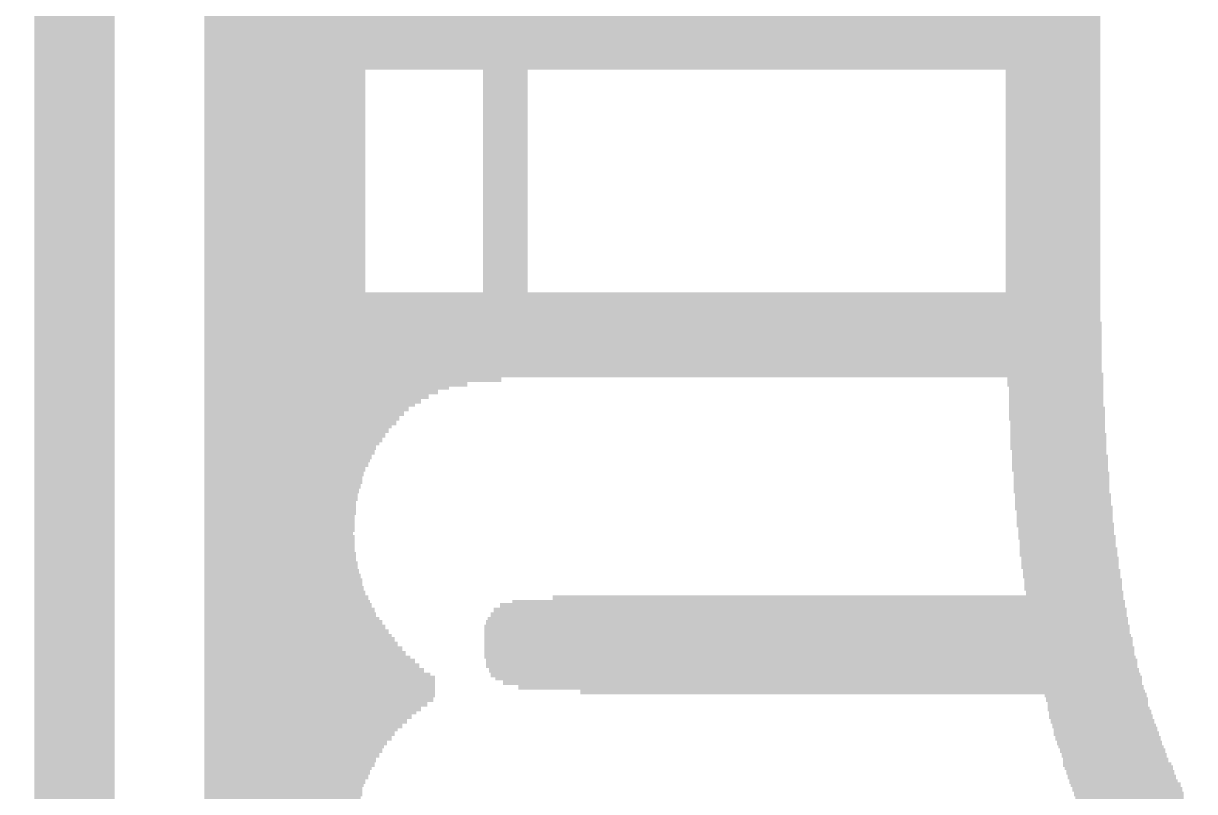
# Model space of a CAD drawing. Extents: x -0.06 to 0.95, y -0.15 to 2.11.
# Drawn here: x 0.3464 to 0.4221, y 1.8895 to 1.9392 of the extents above; entities that cross this region are included whole.
import ezdxf

# ---------------------------------------------------------------- set-up
doc = ezdxf.new("R2010")
doc.units = 0
doc.layers.add('LORA_CLICK_V104_GTO', color=6, linetype='CONTINUOUS')

msp = doc.modelspace()

# ---------------------------------------------------------------- linework, layer by layer
at = {"layer": 'LORA_CLICK_V104_GTO', "const_width": 0.0014}
for points in [[(0.3471, 1.9397), (0.3523, 1.9397)], [(0.3471, 1.9397), (0.3523, 1.9397)], [(0.3471, 1.9395), (0.3523, 1.9395)], [(0.3471, 1.9395), (0.3523, 1.9395)], [(0.3581, 1.9399), (0.416, 1.9399)], [(0.3581, 1.9399), (0.416, 1.9399)], [(0.3581, 1.9396), (0.416, 1.9396)], [(0.3581, 1.9396), (0.416, 1.9396)], [(0.3471, 1.9392), (0.3523, 1.9392)], [(0.3471, 1.9392), (0.3523, 1.9392)], [(0.3471, 1.9389), (0.3523, 1.9389)], [(0.3471, 1.9389), (0.3523, 1.9389)], [(0.3581, 1.9394), (0.416, 1.9394)], [(0.3581, 1.9394), (0.416, 1.9394)], [(0.3581, 1.9391), (0.416, 1.9391)], [(0.3581, 1.9391), (0.416, 1.9391)], [(0.3581, 1.9388), (0.416, 1.9388)], [(0.3581, 1.9388), (0.416, 1.9388)], [(0.3471, 1.9386), (0.3523, 1.9386)], [(0.3471, 1.9386), (0.3523, 1.9386)], [(0.3471, 1.9384), (0.3523, 1.9384)], [(0.3471, 1.9384), (0.3523, 1.9384)], [(0.3471, 1.9381), (0.3523, 1.9381)], [(0.3471, 1.9381), (0.3523, 1.9381)], [(0.3581, 1.9385), (0.416, 1.9385)], [(0.3581, 1.9385), (0.416, 1.9385)], [(0.3581, 1.9383), (0.416, 1.9383)], [(0.3581, 1.9383), (0.416, 1.9383)], [(0.3581, 1.938), (0.416, 1.938)], [(0.3581, 1.938), (0.416, 1.938)], [(0.3471, 1.9378), (0.3523, 1.9378)], [(0.3471, 1.9378), (0.3523, 1.9378)], [(0.3471, 1.9375), (0.3523, 1.9375)], [(0.3471, 1.9375), (0.3523, 1.9375)], [(0.3471, 1.9373), (0.3523, 1.9373)], [(0.3471, 1.9373), (0.3523, 1.9373)], [(0.3581, 1.9377), (0.416, 1.9377)], [(0.3581, 1.9377), (0.416, 1.9377)], [(0.3581, 1.9374), (0.416, 1.9374)], [(0.3581, 1.9374), (0.416, 1.9374)], [(0.3471, 1.937), (0.3523, 1.937)], [(0.3471, 1.937), (0.3523, 1.937)], [(0.3471, 1.9367), (0.3523, 1.9367)], [(0.3471, 1.9367), (0.3523, 1.9367)], [(0.3581, 1.9371), (0.416, 1.9371)], [(0.3581, 1.9371), (0.416, 1.9371)], [(0.3581, 1.9369), (0.416, 1.9369)], [(0.3581, 1.9369), (0.416, 1.9369)], [(0.3581, 1.9366), (0.3685, 1.9366)], [(0.3581, 1.9366), (0.3685, 1.9366)], [(0.3761, 1.9366), (0.379, 1.9366)], [(0.3761, 1.9366), (0.379, 1.9366)], [(0.4099, 1.9366), (0.416, 1.9366)], [(0.4099, 1.9366), (0.416, 1.9366)], [(0.3471, 1.9364), (0.3523, 1.9364)], [(0.3471, 1.9364), (0.3523, 1.9364)], [(0.3471, 1.9361), (0.3523, 1.9361)], [(0.3471, 1.9361), (0.3523, 1.9361)], [(0.3471, 1.9359), (0.3523, 1.9359)], [(0.3471, 1.9359), (0.3523, 1.9359)], [(0.3581, 1.9363), (0.3685, 1.9363)], [(0.3581, 1.9363), (0.3685, 1.9363)], [(0.3581, 1.936), (0.3685, 1.936)], [(0.3581, 1.936), (0.3685, 1.936)], [(0.3581, 1.9358), (0.3685, 1.9358)], [(0.3581, 1.9358), (0.3685, 1.9358)], [(0.3761, 1.9363), (0.379, 1.9363)], [(0.3761, 1.9363), (0.379, 1.9363)], [(0.3761, 1.936), (0.379, 1.936)], [(0.3761, 1.936), (0.379, 1.936)], [(0.3761, 1.9358), (0.379, 1.9358)], [(0.3761, 1.9358), (0.379, 1.9358)], [(0.4099, 1.9363), (0.416, 1.9363)], [(0.4099, 1.9363), (0.416, 1.9363)], [(0.4099, 1.936), (0.416, 1.936)], [(0.4099, 1.936), (0.416, 1.936)], [(0.4099, 1.9358), (0.416, 1.9358)], [(0.4099, 1.9358), (0.416, 1.9358)], [(0.3471, 1.9356), (0.3523, 1.9356)], [(0.3471, 1.9356), (0.3523, 1.9356)], [(0.3471, 1.9353), (0.3523, 1.9353)], [(0.3471, 1.9353), (0.3523, 1.9353)], [(0.3471, 1.935), (0.3523, 1.935)], [(0.3471, 1.935), (0.3523, 1.935)], [(0.3581, 1.9355), (0.3685, 1.9355)], [(0.3581, 1.9355), (0.3685, 1.9355)], [(0.3581, 1.9352), (0.3685, 1.9352)], [(0.3581, 1.9352), (0.3685, 1.9352)], [(0.3761, 1.9355), (0.379, 1.9355)], [(0.3761, 1.9355), (0.379, 1.9355)], [(0.3761, 1.9352), (0.379, 1.9352)], [(0.3761, 1.9352), (0.379, 1.9352)], [(0.4099, 1.9355), (0.416, 1.9355)], [(0.4099, 1.9355), (0.416, 1.9355)], [(0.4099, 1.9352), (0.416, 1.9352)], [(0.4099, 1.9352), (0.416, 1.9352)], [(0.3471, 1.9348), (0.3523, 1.9348)], [(0.3471, 1.9348), (0.3523, 1.9348)], [(0.3471, 1.9345), (0.3523, 1.9345)], [(0.3471, 1.9345), (0.3523, 1.9345)], [(0.3471, 1.9342), (0.3523, 1.9342)], [(0.3471, 1.9342), (0.3523, 1.9342)], [(0.3581, 1.9349), (0.3685, 1.9349)], [(0.3581, 1.9349), (0.3685, 1.9349)], [(0.3581, 1.9347), (0.3685, 1.9347)], [(0.3581, 1.9347), (0.3685, 1.9347)], [(0.3581, 1.9344), (0.3685, 1.9344)], [(0.3581, 1.9344), (0.3685, 1.9344)], [(0.3761, 1.9349), (0.379, 1.9349)], [(0.3761, 1.9349), (0.379, 1.9349)], [(0.3761, 1.9347), (0.379, 1.9347)], [(0.3761, 1.9347), (0.379, 1.9347)], [(0.3761, 1.9344), (0.379, 1.9344)], [(0.3761, 1.9344), (0.379, 1.9344)], [(0.4099, 1.9349), (0.416, 1.9349)], [(0.4099, 1.9349), (0.416, 1.9349)], [(0.4099, 1.9347), (0.416, 1.9347)], [(0.4099, 1.9347), (0.416, 1.9347)], [(0.4099, 1.9344), (0.416, 1.9344)], [(0.4099, 1.9344), (0.416, 1.9344)], [(0.3471, 1.9339), (0.3523, 1.9339)], [(0.3471, 1.9339), (0.3523, 1.9339)], [(0.3471, 1.9337), (0.3523, 1.9337)], [(0.3471, 1.9337), (0.3523, 1.9337)], [(0.3581, 1.9341), (0.3685, 1.9341)], [(0.3581, 1.9341), (0.3685, 1.9341)], [(0.3581, 1.9338), (0.3685, 1.9338)], [(0.3581, 1.9338), (0.3685, 1.9338)], [(0.3581, 1.9336), (0.3685, 1.9336)], [(0.3581, 1.9336), (0.3685, 1.9336)], [(0.3761, 1.9341), (0.379, 1.9341)], [(0.3761, 1.9341), (0.379, 1.9341)], [(0.3761, 1.9338), (0.379, 1.9338)], [(0.3761, 1.9338), (0.379, 1.9338)], [(0.3761, 1.9336), (0.379, 1.9336)], [(0.3761, 1.9336), (0.379, 1.9336)], [(0.4099, 1.9341), (0.416, 1.9341)], [(0.4099, 1.9341), (0.416, 1.9341)], [(0.4099, 1.9338), (0.416, 1.9338)], [(0.4099, 1.9338), (0.416, 1.9338)], [(0.4099, 1.9336), (0.416, 1.9336)], [(0.4099, 1.9336), (0.416, 1.9336)], [(0.3471, 1.9334), (0.3523, 1.9334)], [(0.3471, 1.9334), (0.3523, 1.9334)], [(0.3471, 1.9331), (0.3523, 1.9331)], [(0.3471, 1.9331), (0.3523, 1.9331)], [(0.3471, 1.9328), (0.3523, 1.9328)], [(0.3471, 1.9328), (0.3523, 1.9328)], [(0.3581, 1.9333), (0.3685, 1.9333)], [(0.3581, 1.9333), (0.3685, 1.9333)], [(0.3581, 1.933), (0.3685, 1.933)], [(0.3581, 1.933), (0.3685, 1.933)], [(0.3581, 1.9327), (0.3685, 1.9327)], [(0.3581, 1.9327), (0.3685, 1.9327)], [(0.3761, 1.9333), (0.379, 1.9333)], [(0.3761, 1.9333), (0.379, 1.9333)], [(0.3761, 1.933), (0.379, 1.933)], [(0.3761, 1.933), (0.379, 1.933)], [(0.3761, 1.9327), (0.379, 1.9327)], [(0.3761, 1.9327), (0.379, 1.9327)], [(0.4099, 1.9333), (0.416, 1.9333)], [(0.4099, 1.9333), (0.416, 1.9333)], [(0.4099, 1.933), (0.416, 1.933)], [(0.4099, 1.933), (0.416, 1.933)], [(0.4099, 1.9327), (0.416, 1.9327)], [(0.4099, 1.9327), (0.416, 1.9327)], [(0.3471, 1.9326), (0.3523, 1.9326)], [(0.3471, 1.9326), (0.3523, 1.9326)], [(0.3471, 1.9323), (0.3523, 1.9323)], [(0.3471, 1.9323), (0.3523, 1.9323)], [(0.3471, 1.932), (0.3523, 1.932)], [(0.3471, 1.932), (0.3523, 1.932)], [(0.3581, 1.9325), (0.3685, 1.9325)], [(0.3581, 1.9325), (0.3685, 1.9325)], [(0.3581, 1.9322), (0.3685, 1.9322)], [(0.3581, 1.9322), (0.3685, 1.9322)], [(0.3761, 1.9325), (0.379, 1.9325)], [(0.3761, 1.9325), (0.379, 1.9325)], [(0.3761, 1.9322), (0.379, 1.9322)], [(0.3761, 1.9322), (0.379, 1.9322)], [(0.4099, 1.9325), (0.416, 1.9325)], [(0.4099, 1.9325), (0.416, 1.9325)], [(0.4099, 1.9322), (0.416, 1.9322)], [(0.4099, 1.9322), (0.416, 1.9322)], [(0.3471, 1.9317), (0.3523, 1.9317)], [(0.3471, 1.9317), (0.3523, 1.9317)], [(0.3471, 1.9315), (0.3523, 1.9315)], [(0.3471, 1.9315), (0.3523, 1.9315)], [(0.3471, 1.9312), (0.3523, 1.9312)], [(0.3471, 1.9312), (0.3523, 1.9312)], [(0.3581, 1.9319), (0.3685, 1.9319)], [(0.3581, 1.9319), (0.3685, 1.9319)], [(0.3581, 1.9316), (0.3685, 1.9316)], [(0.3581, 1.9316), (0.3685, 1.9316)], [(0.3581, 1.9313), (0.3685, 1.9313)], [(0.3581, 1.9313), (0.3685, 1.9313)], [(0.3761, 1.9319), (0.379, 1.9319)], [(0.3761, 1.9319), (0.379, 1.9319)], [(0.3761, 1.9316), (0.379, 1.9316)], [(0.3761, 1.9316), (0.379, 1.9316)], [(0.3761, 1.9313), (0.379, 1.9313)], [(0.3761, 1.9313), (0.379, 1.9313)], [(0.4099, 1.9319), (0.416, 1.9319)], [(0.4099, 1.9319), (0.416, 1.9319)], [(0.4099, 1.9316), (0.416, 1.9316)], [(0.4099, 1.9316), (0.416, 1.9316)], [(0.4099, 1.9313), (0.416, 1.9313)], [(0.4099, 1.9313), (0.416, 1.9313)], [(0.3471, 1.9309), (0.3523, 1.9309)], [(0.3471, 1.9309), (0.3523, 1.9309)], [(0.3471, 1.9306), (0.3523, 1.9306)], [(0.3471, 1.9306), (0.3523, 1.9306)], [(0.3581, 1.9311), (0.3685, 1.9311)], [(0.3581, 1.9311), (0.3685, 1.9311)], [(0.3581, 1.9308), (0.3685, 1.9308)], [(0.3581, 1.9308), (0.3685, 1.9308)], [(0.3581, 1.9305), (0.3685, 1.9305)], [(0.3581, 1.9305), (0.3685, 1.9305)], [(0.3761, 1.9311), (0.379, 1.9311)], [(0.3761, 1.9311), (0.379, 1.9311)], [(0.3761, 1.9308), (0.379, 1.9308)], [(0.3761, 1.9308), (0.379, 1.9308)], [(0.3761, 1.9305), (0.379, 1.9305)], [(0.3761, 1.9305), (0.379, 1.9305)], [(0.4099, 1.9311), (0.416, 1.9311)], [(0.4099, 1.9311), (0.416, 1.9311)], [(0.4099, 1.9308), (0.416, 1.9308)], [(0.4099, 1.9308), (0.416, 1.9308)], [(0.4099, 1.9305), (0.416, 1.9305)], [(0.4099, 1.9305), (0.416, 1.9305)], [(0.3471, 1.9303), (0.3523, 1.9303)], [(0.3471, 1.9303), (0.3523, 1.9303)], [(0.3471, 1.9301), (0.3523, 1.9301)], [(0.3471, 1.9301), (0.3523, 1.9301)], [(0.3471, 1.9298), (0.3523, 1.9298)], [(0.3471, 1.9298), (0.3523, 1.9298)], [(0.3581, 1.9302), (0.3685, 1.9302)], [(0.3581, 1.9302), (0.3685, 1.9302)], [(0.3581, 1.93), (0.3685, 1.93)], [(0.3581, 1.93), (0.3685, 1.93)], [(0.3581, 1.9297), (0.3685, 1.9297)], [(0.3581, 1.9297), (0.3685, 1.9297)], [(0.3761, 1.9302), (0.379, 1.9302)], [(0.3761, 1.9302), (0.379, 1.9302)], [(0.3761, 1.93), (0.379, 1.93)], [(0.3761, 1.93), (0.379, 1.93)], [(0.3761, 1.9297), (0.379, 1.9297)], [(0.3761, 1.9297), (0.379, 1.9297)], [(0.4099, 1.9302), (0.416, 1.9302)], [(0.4099, 1.9302), (0.416, 1.9302)], [(0.4099, 1.93), (0.416, 1.93)], [(0.4099, 1.93), (0.416, 1.93)], [(0.4099, 1.9297), (0.416, 1.9297)], [(0.4099, 1.9297), (0.416, 1.9297)], [(0.3471, 1.9295), (0.3523, 1.9295)], [(0.3471, 1.9295), (0.3523, 1.9295)], [(0.3471, 1.9292), (0.3523, 1.9292)], [(0.3471, 1.9292), (0.3523, 1.9292)], [(0.3471, 1.929), (0.3523, 1.929)], [(0.3471, 1.929), (0.3523, 1.929)], [(0.3581, 1.9294), (0.3685, 1.9294)], [(0.3581, 1.9294), (0.3685, 1.9294)], [(0.3581, 1.9291), (0.3685, 1.9291)], [(0.3581, 1.9291), (0.3685, 1.9291)], [(0.3581, 1.9289), (0.3685, 1.9289)], [(0.3581, 1.9289), (0.3685, 1.9289)], [(0.3761, 1.9294), (0.379, 1.9294)], [(0.3761, 1.9294), (0.379, 1.9294)], [(0.3761, 1.9291), (0.379, 1.9291)], [(0.3761, 1.9291), (0.379, 1.9291)], [(0.3761, 1.9289), (0.379, 1.9289)], [(0.3761, 1.9289), (0.379, 1.9289)], [(0.4099, 1.9294), (0.416, 1.9294)], [(0.4099, 1.9294), (0.416, 1.9294)], [(0.4099, 1.9291), (0.416, 1.9291)], [(0.4099, 1.9291), (0.416, 1.9291)], [(0.4099, 1.9289), (0.416, 1.9289)], [(0.4099, 1.9289), (0.416, 1.9289)], [(0.3471, 1.9287), (0.3523, 1.9287)], [(0.3471, 1.9287), (0.3523, 1.9287)], [(0.3471, 1.9284), (0.3523, 1.9284)], [(0.3471, 1.9284), (0.3523, 1.9284)], [(0.3581, 1.9286), (0.3685, 1.9286)], [(0.3581, 1.9286), (0.3685, 1.9286)], [(0.3581, 1.9283), (0.3685, 1.9283)], [(0.3581, 1.9283), (0.3685, 1.9283)], [(0.3761, 1.9286), (0.379, 1.9286)], [(0.3761, 1.9286), (0.379, 1.9286)], [(0.3761, 1.9283), (0.379, 1.9283)], [(0.3761, 1.9283), (0.379, 1.9283)], [(0.4099, 1.9286), (0.416, 1.9286)], [(0.4099, 1.9286), (0.416, 1.9286)], [(0.4099, 1.9283), (0.416, 1.9283)], [(0.4099, 1.9283), (0.416, 1.9283)], [(0.3471, 1.9281), (0.3523, 1.9281)], [(0.3471, 1.9281), (0.3523, 1.9281)], [(0.3471, 1.9279), (0.3523, 1.9279)], [(0.3471, 1.9279), (0.3523, 1.9279)], [(0.3471, 1.9276), (0.3523, 1.9276)], [(0.3471, 1.9276), (0.3523, 1.9276)], [(0.3581, 1.928), (0.3685, 1.928)], [(0.3581, 1.928), (0.3685, 1.928)], [(0.3581, 1.9278), (0.3685, 1.9278)], [(0.3581, 1.9278), (0.3685, 1.9278)], [(0.3581, 1.9275), (0.3685, 1.9275)], [(0.3581, 1.9275), (0.3685, 1.9275)], [(0.3761, 1.928), (0.379, 1.928)], [(0.3761, 1.928), (0.379, 1.928)], [(0.3761, 1.9278), (0.379, 1.9278)], [(0.3761, 1.9278), (0.379, 1.9278)], [(0.3761, 1.9275), (0.379, 1.9275)], [(0.3761, 1.9275), (0.379, 1.9275)], [(0.4099, 1.928), (0.416, 1.928)], [(0.4099, 1.928), (0.416, 1.928)], [(0.4099, 1.9278), (0.416, 1.9278)], [(0.4099, 1.9278), (0.416, 1.9278)], [(0.4099, 1.9275), (0.416, 1.9275)], [(0.4099, 1.9275), (0.416, 1.9275)], [(0.3471, 1.9273), (0.3523, 1.9273)], [(0.3471, 1.9273), (0.3523, 1.9273)], [(0.3471, 1.927), (0.3523, 1.927)], [(0.3471, 1.927), (0.3523, 1.927)], [(0.3471, 1.9268), (0.3523, 1.9268)], [(0.3471, 1.9268), (0.3523, 1.9268)], [(0.3581, 1.9272), (0.3685, 1.9272)], [(0.3581, 1.9272), (0.3685, 1.9272)], [(0.3581, 1.9269), (0.3685, 1.9269)], [(0.3581, 1.9269), (0.3685, 1.9269)], [(0.3581, 1.9267), (0.3685, 1.9267)], [(0.3581, 1.9267), (0.3685, 1.9267)], [(0.3761, 1.9272), (0.379, 1.9272)], [(0.3761, 1.9272), (0.379, 1.9272)], [(0.3761, 1.9269), (0.379, 1.9269)], [(0.3761, 1.9269), (0.379, 1.9269)], [(0.3761, 1.9267), (0.379, 1.9267)], [(0.3761, 1.9267), (0.379, 1.9267)], [(0.4099, 1.9272), (0.416, 1.9272)], [(0.4099, 1.9272), (0.416, 1.9272)], [(0.4099, 1.9269), (0.416, 1.9269)], [(0.4099, 1.9269), (0.416, 1.9269)], [(0.4099, 1.9267), (0.416, 1.9267)], [(0.4099, 1.9267), (0.416, 1.9267)], [(0.3471, 1.9265), (0.3523, 1.9265)], [(0.3471, 1.9265), (0.3523, 1.9265)], [(0.3471, 1.9262), (0.3523, 1.9262)], [(0.3471, 1.9262), (0.3523, 1.9262)], [(0.3471, 1.9259), (0.3523, 1.9259)], [(0.3471, 1.9259), (0.3523, 1.9259)], [(0.3581, 1.9264), (0.3685, 1.9264)], [(0.3581, 1.9264), (0.3685, 1.9264)], [(0.3581, 1.9261), (0.3685, 1.9261)], [(0.3581, 1.9261), (0.3685, 1.9261)], [(0.3761, 1.9264), (0.379, 1.9264)], [(0.3761, 1.9264), (0.379, 1.9264)], [(0.3761, 1.9261), (0.379, 1.9261)], [(0.3761, 1.9261), (0.379, 1.9261)], [(0.4099, 1.9264), (0.416, 1.9264)], [(0.4099, 1.9264), (0.416, 1.9264)], [(0.4099, 1.9261), (0.416, 1.9261)], [(0.4099, 1.9261), (0.416, 1.9261)], [(0.3471, 1.9257), (0.3523, 1.9257)], [(0.3471, 1.9257), (0.3523, 1.9257)], [(0.3471, 1.9254), (0.3523, 1.9254)], [(0.3471, 1.9254), (0.3523, 1.9254)], [(0.3581, 1.9258), (0.3685, 1.9258)], [(0.3581, 1.9258), (0.3685, 1.9258)], [(0.3581, 1.9255), (0.3685, 1.9255)], [(0.3581, 1.9255), (0.3685, 1.9255)], [(0.3581, 1.9253), (0.3685, 1.9253)], [(0.3581, 1.9253), (0.3685, 1.9253)], [(0.3761, 1.9258), (0.379, 1.9258)], [(0.3761, 1.9258), (0.379, 1.9258)], [(0.3761, 1.9255), (0.379, 1.9255)], [(0.3761, 1.9255), (0.379, 1.9255)], [(0.3761, 1.9253), (0.379, 1.9253)], [(0.3761, 1.9253), (0.379, 1.9253)], [(0.4099, 1.9258), (0.416, 1.9258)], [(0.4099, 1.9258), (0.416, 1.9258)], [(0.4099, 1.9255), (0.416, 1.9255)], [(0.4099, 1.9255), (0.416, 1.9255)], [(0.4099, 1.9253), (0.416, 1.9253)], [(0.4099, 1.9253), (0.416, 1.9253)], [(0.3471, 1.9251), (0.3523, 1.9251)], [(0.3471, 1.9251), (0.3523, 1.9251)], [(0.3471, 1.9248), (0.3523, 1.9248)], [(0.3471, 1.9248), (0.3523, 1.9248)], [(0.3471, 1.9245), (0.3523, 1.9245)], [(0.3471, 1.9245), (0.3523, 1.9245)], [(0.3581, 1.925), (0.3685, 1.925)], [(0.3581, 1.925), (0.3685, 1.925)], [(0.3581, 1.9247), (0.3685, 1.9247)], [(0.3581, 1.9247), (0.3685, 1.9247)], [(0.3581, 1.9244), (0.3685, 1.9244)], [(0.3581, 1.9244), (0.3685, 1.9244)], [(0.3761, 1.925), (0.379, 1.925)], [(0.3761, 1.925), (0.379, 1.925)], [(0.3761, 1.9247), (0.379, 1.9247)], [(0.3761, 1.9247), (0.379, 1.9247)], [(0.3761, 1.9244), (0.379, 1.9244)], [(0.3761, 1.9244), (0.379, 1.9244)], [(0.4099, 1.925), (0.416, 1.925)], [(0.4099, 1.925), (0.416, 1.925)], [(0.4099, 1.9247), (0.416, 1.9247)], [(0.4099, 1.9247), (0.416, 1.9247)], [(0.4099, 1.9244), (0.416, 1.9244)], [(0.4099, 1.9244), (0.416, 1.9244)], [(0.3471, 1.9243), (0.3523, 1.9243)], [(0.3471, 1.9243), (0.3523, 1.9243)], [(0.3471, 1.924), (0.3523, 1.924)], [(0.3471, 1.924), (0.3523, 1.924)], [(0.3471, 1.9237), (0.3523, 1.9237)], [(0.3471, 1.9237), (0.3523, 1.9237)], [(0.3581, 1.9242), (0.3685, 1.9242)], [(0.3581, 1.9242), (0.3685, 1.9242)], [(0.3581, 1.9239), (0.3685, 1.9239)], [(0.3581, 1.9239), (0.3685, 1.9239)], [(0.3581, 1.9236), (0.3685, 1.9236)], [(0.3581, 1.9236), (0.3685, 1.9236)], [(0.3761, 1.9242), (0.379, 1.9242)], [(0.3761, 1.9242), (0.379, 1.9242)], [(0.3761, 1.9239), (0.379, 1.9239)], [(0.3761, 1.9239), (0.379, 1.9239)], [(0.3761, 1.9236), (0.379, 1.9236)], [(0.3761, 1.9236), (0.379, 1.9236)], [(0.4099, 1.9242), (0.416, 1.9242)], [(0.4099, 1.9242), (0.416, 1.9242)], [(0.4099, 1.9239), (0.416, 1.9239)], [(0.4099, 1.9239), (0.416, 1.9239)], [(0.4099, 1.9236), (0.416, 1.9236)], [(0.4099, 1.9236), (0.416, 1.9236)], [(0.3471, 1.9234), (0.3523, 1.9234)], [(0.3471, 1.9234), (0.3523, 1.9234)], [(0.3471, 1.9232), (0.3523, 1.9232)], [(0.3471, 1.9232), (0.3523, 1.9232)], [(0.3471, 1.9229), (0.3523, 1.9229)], [(0.3471, 1.9229), (0.3523, 1.9229)], [(0.3581, 1.9233), (0.3685, 1.9233)], [(0.3581, 1.9233), (0.3685, 1.9233)], [(0.3581, 1.9231), (0.3685, 1.9231)], [(0.3581, 1.9231), (0.3685, 1.9231)], [(0.3761, 1.9233), (0.379, 1.9233)], [(0.3761, 1.9233), (0.379, 1.9233)], [(0.3761, 1.9231), (0.379, 1.9231)], [(0.3761, 1.9231), (0.379, 1.9231)], [(0.4099, 1.9233), (0.416, 1.9233)], [(0.4099, 1.9233), (0.416, 1.9233)], [(0.4099, 1.9231), (0.416, 1.9231)], [(0.4099, 1.9231), (0.416, 1.9231)], [(0.3471, 1.9226), (0.3523, 1.9226)], [(0.3471, 1.9226), (0.3523, 1.9226)], [(0.3471, 1.9223), (0.3523, 1.9223)], [(0.3471, 1.9223), (0.3523, 1.9223)], [(0.3471, 1.9221), (0.3523, 1.9221)], [(0.3471, 1.9221), (0.3523, 1.9221)], [(0.3581, 1.9228), (0.3685, 1.9228)], [(0.3581, 1.9228), (0.3685, 1.9228)], [(0.3581, 1.9225), (0.3685, 1.9225)], [(0.3581, 1.9225), (0.3685, 1.9225)], [(0.3581, 1.9222), (0.3685, 1.9222)], [(0.3581, 1.9222), (0.3685, 1.9222)], [(0.3761, 1.9228), (0.379, 1.9228)], [(0.3761, 1.9228), (0.379, 1.9228)], [(0.3761, 1.9225), (0.379, 1.9225)], [(0.3761, 1.9225), (0.379, 1.9225)], [(0.3761, 1.9222), (0.379, 1.9222)], [(0.3761, 1.9222), (0.379, 1.9222)], [(0.4099, 1.9228), (0.416, 1.9228)], [(0.4099, 1.9228), (0.416, 1.9228)], [(0.4099, 1.9225), (0.416, 1.9225)], [(0.4099, 1.9225), (0.416, 1.9225)], [(0.4099, 1.9222), (0.416, 1.9222)], [(0.4099, 1.9222), (0.416, 1.9222)], [(0.3471, 1.9218), (0.3523, 1.9218)], [(0.3471, 1.9218), (0.3523, 1.9218)], [(0.3471, 1.9215), (0.3523, 1.9215)], [(0.3471, 1.9215), (0.3523, 1.9215)], [(0.3581, 1.922), (0.3685, 1.922)], [(0.3581, 1.922), (0.3685, 1.922)], [(0.3581, 1.9217), (0.3685, 1.9217)], [(0.3581, 1.9217), (0.3685, 1.9217)], [(0.3581, 1.9214), (0.3685, 1.9214)], [(0.3581, 1.9214), (0.3685, 1.9214)], [(0.3761, 1.922), (0.379, 1.922)], [(0.3761, 1.922), (0.379, 1.922)], [(0.3761, 1.9217), (0.379, 1.9217)], [(0.3761, 1.9217), (0.379, 1.9217)], [(0.3761, 1.9214), (0.379, 1.9214)], [(0.3761, 1.9214), (0.379, 1.9214)], [(0.4099, 1.922), (0.416, 1.922)], [(0.4099, 1.922), (0.416, 1.922)], [(0.4099, 1.9217), (0.416, 1.9217)], [(0.4099, 1.9217), (0.416, 1.9217)], [(0.4099, 1.9214), (0.416, 1.9214)], [(0.4099, 1.9214), (0.416, 1.9214)], [(0.3471, 1.9212), (0.3523, 1.9212)], [(0.3471, 1.9212), (0.3523, 1.9212)], [(0.3471, 1.921), (0.3523, 1.921)], [(0.3471, 1.921), (0.3523, 1.921)], [(0.3471, 1.9207), (0.3523, 1.9207)], [(0.3471, 1.9207), (0.3523, 1.9207)], [(0.3581, 1.9211), (0.416, 1.9211)], [(0.3581, 1.9211), (0.416, 1.9211)], [(0.3581, 1.9209), (0.416, 1.9209)], [(0.3581, 1.9209), (0.416, 1.9209)], [(0.3581, 1.9206), (0.416, 1.9206)], [(0.3581, 1.9206), (0.416, 1.9206)], [(0.3471, 1.9204), (0.3523, 1.9204)], [(0.3471, 1.9204), (0.3523, 1.9204)], [(0.3471, 1.9201), (0.3523, 1.9201)], [(0.3471, 1.9201), (0.3523, 1.9201)], [(0.3471, 1.9199), (0.3523, 1.9199)], [(0.3471, 1.9199), (0.3523, 1.9199)], [(0.3581, 1.9203), (0.416, 1.9203)], [(0.3581, 1.9203), (0.416, 1.9203)], [(0.3581, 1.92), (0.416, 1.92)], [(0.3581, 1.92), (0.416, 1.92)], [(0.3471, 1.9196), (0.3523, 1.9196)], [(0.3471, 1.9196), (0.3523, 1.9196)], [(0.3471, 1.9193), (0.3523, 1.9193)], [(0.3471, 1.9193), (0.3523, 1.9193)], [(0.3581, 1.9197), (0.416, 1.9197)], [(0.3581, 1.9197), (0.416, 1.9197)], [(0.3581, 1.9195), (0.416, 1.9195)], [(0.3581, 1.9195), (0.416, 1.9195)], [(0.3581, 1.9192), (0.4161, 1.9192)], [(0.3581, 1.9192), (0.4161, 1.9192)], [(0.3471, 1.919), (0.3523, 1.919)], [(0.3471, 1.919), (0.3523, 1.919)], [(0.3471, 1.9187), (0.3523, 1.9187)], [(0.3471, 1.9187), (0.3523, 1.9187)], [(0.3471, 1.9185), (0.3523, 1.9185)], [(0.3471, 1.9185), (0.3523, 1.9185)], [(0.3581, 1.9189), (0.4161, 1.9189)], [(0.3581, 1.9189), (0.4161, 1.9189)], [(0.3581, 1.9186), (0.4161, 1.9186)], [(0.3581, 1.9186), (0.4161, 1.9186)], [(0.3581, 1.9184), (0.4161, 1.9184)], [(0.3581, 1.9184), (0.4161, 1.9184)], [(0.3471, 1.9182), (0.3523, 1.9182)], [(0.3471, 1.9182), (0.3523, 1.9182)], [(0.3471, 1.9179), (0.3523, 1.9179)], [(0.3471, 1.9179), (0.3523, 1.9179)], [(0.3471, 1.9176), (0.3523, 1.9176)], [(0.3471, 1.9176), (0.3523, 1.9176)], [(0.3581, 1.9181), (0.4161, 1.9181)], [(0.3581, 1.9181), (0.4161, 1.9181)], [(0.3581, 1.9178), (0.4161, 1.9178)], [(0.3581, 1.9178), (0.4161, 1.9178)], [(0.3471, 1.9174), (0.3523, 1.9174)], [(0.3471, 1.9174), (0.3523, 1.9174)], [(0.3471, 1.9171), (0.3523, 1.9171)], [(0.3471, 1.9171), (0.3523, 1.9171)], [(0.3471, 1.9168), (0.3523, 1.9168)], [(0.3471, 1.9168), (0.3523, 1.9168)], [(0.3581, 1.9175), (0.4161, 1.9175)], [(0.3581, 1.9175), (0.4161, 1.9175)], [(0.3581, 1.9173), (0.4161, 1.9173)], [(0.3581, 1.9173), (0.4161, 1.9173)], [(0.3581, 1.917), (0.4161, 1.917)], [(0.3581, 1.917), (0.4161, 1.917)], [(0.3471, 1.9165), (0.3523, 1.9165)], [(0.3471, 1.9165), (0.3523, 1.9165)], [(0.3471, 1.9163), (0.3523, 1.9163)], [(0.3471, 1.9163), (0.3523, 1.9163)], [(0.3581, 1.9167), (0.3773, 1.9167)], [(0.3581, 1.9167), (0.3773, 1.9167)], [(0.3581, 1.9164), (0.3751, 1.9164)], [(0.3581, 1.9164), (0.3751, 1.9164)], [(0.3581, 1.9162), (0.3739, 1.9162)], [(0.3581, 1.9162), (0.3739, 1.9162)], [(0.41, 1.9167), (0.4161, 1.9167)], [(0.41, 1.9167), (0.4161, 1.9167)], [(0.41, 1.9164), (0.4161, 1.9164)], [(0.41, 1.9164), (0.4161, 1.9164)], [(0.4101, 1.9162), (0.4161, 1.9162)], [(0.4101, 1.9162), (0.4161, 1.9162)], [(0.3471, 1.916), (0.3523, 1.916)], [(0.3471, 1.916), (0.3523, 1.916)], [(0.3471, 1.9157), (0.3523, 1.9157)], [(0.3471, 1.9157), (0.3523, 1.9157)], [(0.3471, 1.9154), (0.3523, 1.9154)], [(0.3471, 1.9154), (0.3523, 1.9154)], [(0.3581, 1.9159), (0.3732, 1.9159)], [(0.3581, 1.9159), (0.3732, 1.9159)], [(0.3581, 1.9156), (0.3726, 1.9156)], [(0.3581, 1.9156), (0.3726, 1.9156)], [(0.3581, 1.9153), (0.3721, 1.9153)], [(0.3581, 1.9153), (0.3721, 1.9153)], [(0.4101, 1.9159), (0.4162, 1.9159)], [(0.4101, 1.9159), (0.4162, 1.9159)], [(0.4101, 1.9156), (0.4162, 1.9156)], [(0.4101, 1.9156), (0.4162, 1.9156)], [(0.4101, 1.9153), (0.4162, 1.9153)], [(0.4101, 1.9153), (0.4162, 1.9153)], [(0.3471, 1.9152), (0.3523, 1.9152)], [(0.3471, 1.9152), (0.3523, 1.9152)], [(0.3471, 1.9149), (0.3523, 1.9149)], [(0.3471, 1.9149), (0.3523, 1.9149)], [(0.3471, 1.9146), (0.3523, 1.9146)], [(0.3471, 1.9146), (0.3523, 1.9146)], [(0.3581, 1.9151), (0.3717, 1.9151)], [(0.3581, 1.9151), (0.3717, 1.9151)], [(0.3581, 1.9148), (0.3713, 1.9148)], [(0.3581, 1.9148), (0.3713, 1.9148)], [(0.4101, 1.9151), (0.4162, 1.9151)], [(0.4101, 1.9151), (0.4162, 1.9151)], [(0.4101, 1.9148), (0.4162, 1.9148)], [(0.4101, 1.9148), (0.4162, 1.9148)], [(0.3471, 1.9143), (0.3523, 1.9143)], [(0.3471, 1.9143), (0.3523, 1.9143)], [(0.3471, 1.9141), (0.3523, 1.9141)], [(0.3471, 1.9141), (0.3523, 1.9141)], [(0.3471, 1.9138), (0.3523, 1.9138)], [(0.3471, 1.9138), (0.3523, 1.9138)], [(0.3581, 1.9145), (0.371, 1.9145)], [(0.3581, 1.9145), (0.371, 1.9145)], [(0.3581, 1.9142), (0.3707, 1.9142)], [(0.3581, 1.9142), (0.3707, 1.9142)], [(0.3581, 1.9139), (0.3705, 1.9139)], [(0.3581, 1.9139), (0.3705, 1.9139)], [(0.4101, 1.9145), (0.4162, 1.9145)], [(0.4101, 1.9145), (0.4162, 1.9145)], [(0.4101, 1.9142), (0.4162, 1.9142)], [(0.4101, 1.9142), (0.4162, 1.9142)], [(0.4102, 1.9139), (0.4162, 1.9139)], [(0.4102, 1.9139), (0.4162, 1.9139)], [(0.3471, 1.9135), (0.3523, 1.9135)], [(0.3471, 1.9135), (0.3523, 1.9135)], [(0.3471, 1.9132), (0.3523, 1.9132)], [(0.3471, 1.9132), (0.3523, 1.9132)], [(0.3581, 1.9137), (0.3702, 1.9137)], [(0.3581, 1.9137), (0.3702, 1.9137)], [(0.3581, 1.9134), (0.37, 1.9134)], [(0.3581, 1.9134), (0.37, 1.9134)], [(0.3581, 1.9131), (0.3698, 1.9131)], [(0.3581, 1.9131), (0.3698, 1.9131)], [(0.4102, 1.9137), (0.4163, 1.9137)], [(0.4102, 1.9137), (0.4163, 1.9137)], [(0.4102, 1.9134), (0.4163, 1.9134)], [(0.4102, 1.9134), (0.4163, 1.9134)], [(0.4102, 1.9131), (0.4163, 1.9131)], [(0.4102, 1.9131), (0.4163, 1.9131)], [(0.3471, 1.9129), (0.3523, 1.9129)], [(0.3471, 1.9129), (0.3523, 1.9129)], [(0.3471, 1.9127), (0.3523, 1.9127)], [(0.3471, 1.9127), (0.3523, 1.9127)], [(0.3471, 1.9124), (0.3523, 1.9124)], [(0.3471, 1.9124), (0.3523, 1.9124)], [(0.3581, 1.9128), (0.3696, 1.9128)], [(0.3581, 1.9128), (0.3696, 1.9128)], [(0.3581, 1.9126), (0.3694, 1.9126)], [(0.3581, 1.9126), (0.3694, 1.9126)], [(0.3581, 1.9123), (0.3692, 1.9123)], [(0.3581, 1.9123), (0.3692, 1.9123)], [(0.4102, 1.9128), (0.4163, 1.9128)], [(0.4102, 1.9128), (0.4163, 1.9128)], [(0.4102, 1.9126), (0.4163, 1.9126)], [(0.4102, 1.9126), (0.4163, 1.9126)], [(0.4102, 1.9123), (0.4163, 1.9123)], [(0.4102, 1.9123), (0.4163, 1.9123)], [(0.3471, 1.9121), (0.3523, 1.9121)], [(0.3471, 1.9121), (0.3523, 1.9121)], [(0.3471, 1.9118), (0.3523, 1.9118)], [(0.3471, 1.9118), (0.3523, 1.9118)], [(0.3471, 1.9116), (0.3523, 1.9116)], [(0.3471, 1.9116), (0.3523, 1.9116)], [(0.3581, 1.912), (0.3691, 1.912)], [(0.3581, 1.912), (0.3691, 1.912)], [(0.3581, 1.9117), (0.3689, 1.9117)], [(0.3581, 1.9117), (0.3689, 1.9117)], [(0.3581, 1.9115), (0.3688, 1.9115)], [(0.3581, 1.9115), (0.3688, 1.9115)], [(0.4103, 1.912), (0.4164, 1.912)], [(0.4103, 1.912), (0.4164, 1.912)], [(0.4103, 1.9117), (0.4164, 1.9117)], [(0.4103, 1.9117), (0.4164, 1.9117)], [(0.4103, 1.9115), (0.4164, 1.9115)], [(0.4103, 1.9115), (0.4164, 1.9115)], [(0.3471, 1.9113), (0.3523, 1.9113)], [(0.3471, 1.9113), (0.3523, 1.9113)], [(0.3471, 1.911), (0.3523, 1.911)], [(0.3471, 1.911), (0.3523, 1.911)], [(0.3581, 1.9112), (0.3687, 1.9112)], [(0.3581, 1.9112), (0.3687, 1.9112)], [(0.3581, 1.9109), (0.3685, 1.9109)], [(0.3581, 1.9109), (0.3685, 1.9109)], [(0.4103, 1.9112), (0.4164, 1.9112)], [(0.4103, 1.9112), (0.4164, 1.9112)], [(0.4103, 1.9109), (0.4164, 1.9109)], [(0.4103, 1.9109), (0.4164, 1.9109)], [(0.3471, 1.9107), (0.3523, 1.9107)], [(0.3471, 1.9107), (0.3523, 1.9107)], [(0.3471, 1.9105), (0.3523, 1.9105)], [(0.3471, 1.9105), (0.3523, 1.9105)], [(0.3471, 1.9102), (0.3523, 1.9102)], [(0.3471, 1.9102), (0.3523, 1.9102)], [(0.3581, 1.9106), (0.3684, 1.9106)], [(0.3581, 1.9106), (0.3684, 1.9106)], [(0.3581, 1.9104), (0.3683, 1.9104)], [(0.3581, 1.9104), (0.3683, 1.9104)], [(0.3581, 1.9101), (0.3683, 1.9101)], [(0.3581, 1.9101), (0.3683, 1.9101)], [(0.4104, 1.9106), (0.4165, 1.9106)], [(0.4104, 1.9106), (0.4165, 1.9106)], [(0.4104, 1.9104), (0.4165, 1.9104)], [(0.4104, 1.9104), (0.4165, 1.9104)], [(0.4104, 1.9101), (0.4165, 1.9101)], [(0.4104, 1.9101), (0.4165, 1.9101)], [(0.3471, 1.9099), (0.3523, 1.9099)], [(0.3471, 1.9099), (0.3523, 1.9099)], [(0.3471, 1.9096), (0.3523, 1.9096)], [(0.3471, 1.9096), (0.3523, 1.9096)], [(0.3471, 1.9094), (0.3523, 1.9094)], [(0.3471, 1.9094), (0.3523, 1.9094)], [(0.3581, 1.9098), (0.3682, 1.9098)], [(0.3581, 1.9098), (0.3682, 1.9098)], [(0.3581, 1.9095), (0.3681, 1.9095)], [(0.3581, 1.9095), (0.3681, 1.9095)], [(0.4104, 1.9098), (0.4165, 1.9098)], [(0.4104, 1.9098), (0.4165, 1.9098)], [(0.4104, 1.9095), (0.4166, 1.9095)], [(0.4104, 1.9095), (0.4166, 1.9095)], [(0.3471, 1.9091), (0.3523, 1.9091)], [(0.3471, 1.9091), (0.3523, 1.9091)], [(0.3471, 1.9088), (0.3523, 1.9088)], [(0.3471, 1.9088), (0.3523, 1.9088)], [(0.3471, 1.9085), (0.3523, 1.9085)], [(0.3471, 1.9085), (0.3523, 1.9085)], [(0.3581, 1.9092), (0.368, 1.9092)], [(0.3581, 1.9092), (0.368, 1.9092)], [(0.3581, 1.909), (0.368, 1.909)], [(0.3581, 1.909), (0.368, 1.909)], [(0.3581, 1.9087), (0.3679, 1.9087)], [(0.3581, 1.9087), (0.3679, 1.9087)], [(0.4105, 1.9092), (0.4166, 1.9092)], [(0.4105, 1.9092), (0.4166, 1.9092)], [(0.4105, 1.909), (0.4166, 1.909)], [(0.4105, 1.909), (0.4166, 1.909)], [(0.4105, 1.9087), (0.4166, 1.9087)], [(0.4105, 1.9087), (0.4166, 1.9087)], [(0.3471, 1.9083), (0.3523, 1.9083)], [(0.3471, 1.9083), (0.3523, 1.9083)], [(0.3471, 1.908), (0.3523, 1.908)], [(0.3471, 1.908), (0.3523, 1.908)], [(0.3471, 1.9077), (0.3523, 1.9077)], [(0.3471, 1.9077), (0.3523, 1.9077)], [(0.3581, 1.9084), (0.3679, 1.9084)], [(0.3581, 1.9084), (0.3679, 1.9084)], [(0.3581, 1.9081), (0.3679, 1.9081)], [(0.3581, 1.9081), (0.3679, 1.9081)], [(0.3581, 1.9079), (0.3678, 1.9079)], [(0.3581, 1.9079), (0.3678, 1.9079)], [(0.4105, 1.9084), (0.4166, 1.9084)], [(0.4105, 1.9084), (0.4166, 1.9084)], [(0.4106, 1.9081), (0.4167, 1.9081)], [(0.4106, 1.9081), (0.4167, 1.9081)], [(0.4106, 1.9079), (0.4167, 1.9079)], [(0.4106, 1.9079), (0.4167, 1.9079)], [(0.3471, 1.9074), (0.3523, 1.9074)], [(0.3471, 1.9074), (0.3523, 1.9074)], [(0.3471, 1.9071), (0.3523, 1.9071)], [(0.3471, 1.9071), (0.3523, 1.9071)], [(0.3581, 1.9076), (0.3678, 1.9076)], [(0.3581, 1.9076), (0.3678, 1.9076)], [(0.3581, 1.9073), (0.3678, 1.9073)], [(0.3581, 1.9073), (0.3678, 1.9073)], [(0.3581, 1.907), (0.3678, 1.907)], [(0.3581, 1.907), (0.3678, 1.907)], [(0.4106, 1.9076), (0.4167, 1.9076)], [(0.4106, 1.9076), (0.4167, 1.9076)], [(0.4106, 1.9073), (0.4168, 1.9073)], [(0.4106, 1.9073), (0.4168, 1.9073)], [(0.4107, 1.907), (0.4168, 1.907)], [(0.4107, 1.907), (0.4168, 1.907)], [(0.3471, 1.9069), (0.3523, 1.9069)], [(0.3471, 1.9069), (0.3523, 1.9069)], [(0.3471, 1.9066), (0.3523, 1.9066)], [(0.3471, 1.9066), (0.3523, 1.9066)], [(0.3471, 1.9063), (0.3523, 1.9063)], [(0.3471, 1.9063), (0.3523, 1.9063)], [(0.3581, 1.9068), (0.3677, 1.9068)], [(0.3581, 1.9068), (0.3677, 1.9068)], [(0.3581, 1.9065), (0.3677, 1.9065)], [(0.3581, 1.9065), (0.3677, 1.9065)], [(0.3581, 1.9062), (0.3677, 1.9062)], [(0.3581, 1.9062), (0.3677, 1.9062)], [(0.4107, 1.9068), (0.4168, 1.9068)], [(0.4107, 1.9068), (0.4168, 1.9068)], [(0.4107, 1.9065), (0.4168, 1.9065)], [(0.4107, 1.9065), (0.4168, 1.9065)], [(0.4108, 1.9062), (0.4169, 1.9062)], [(0.4108, 1.9062), (0.4169, 1.9062)], [(0.3471, 1.906), (0.3523, 1.906)], [(0.3471, 1.906), (0.3523, 1.906)], [(0.3471, 1.9058), (0.3523, 1.9058)], [(0.3471, 1.9058), (0.3523, 1.9058)], [(0.3471, 1.9055), (0.3523, 1.9055)], [(0.3471, 1.9055), (0.3523, 1.9055)], [(0.3581, 1.9059), (0.3677, 1.9059)], [(0.3581, 1.9059), (0.3677, 1.9059)], [(0.3581, 1.9057), (0.3677, 1.9057)], [(0.3581, 1.9057), (0.3677, 1.9057)], [(0.4108, 1.9059), (0.4169, 1.9059)], [(0.4108, 1.9059), (0.4169, 1.9059)], [(0.4108, 1.9057), (0.4169, 1.9057)], [(0.4108, 1.9057), (0.4169, 1.9057)], [(0.3471, 1.9052), (0.3523, 1.9052)], [(0.3471, 1.9052), (0.3523, 1.9052)], [(0.3471, 1.9049), (0.3523, 1.9049)], [(0.3471, 1.9049), (0.3523, 1.9049)], [(0.3471, 1.9047), (0.3523, 1.9047)], [(0.3471, 1.9047), (0.3523, 1.9047)], [(0.3581, 1.9054), (0.3678, 1.9054)], [(0.3581, 1.9054), (0.3678, 1.9054)], [(0.3581, 1.9051), (0.3678, 1.9051)], [(0.3581, 1.9051), (0.3678, 1.9051)], [(0.3581, 1.9048), (0.3678, 1.9048)], [(0.3581, 1.9048), (0.3678, 1.9048)], [(0.4108, 1.9054), (0.417, 1.9054)], [(0.4108, 1.9054), (0.417, 1.9054)], [(0.4109, 1.9051), (0.417, 1.9051)], [(0.4109, 1.9051), (0.417, 1.9051)], [(0.4109, 1.9048), (0.417, 1.9048)], [(0.4109, 1.9048), (0.417, 1.9048)], [(0.3471, 1.9044), (0.3523, 1.9044)], [(0.3471, 1.9044), (0.3523, 1.9044)], [(0.3471, 1.9041), (0.3523, 1.9041)], [(0.3471, 1.9041), (0.3523, 1.9041)], [(0.3581, 1.9046), (0.3678, 1.9046)], [(0.3581, 1.9046), (0.3678, 1.9046)], [(0.3581, 1.9043), (0.3679, 1.9043)], [(0.3581, 1.9043), (0.3679, 1.9043)], [(0.3581, 1.904), (0.3679, 1.904)], [(0.3581, 1.904), (0.3679, 1.904)], [(0.4109, 1.9046), (0.4171, 1.9046)], [(0.4109, 1.9046), (0.4171, 1.9046)], [(0.411, 1.9043), (0.4171, 1.9043)], [(0.411, 1.9043), (0.4171, 1.9043)], [(0.411, 1.904), (0.4172, 1.904)], [(0.411, 1.904), (0.4172, 1.904)], [(0.3471, 1.9038), (0.3523, 1.9038)], [(0.3471, 1.9038), (0.3523, 1.9038)], [(0.3471, 1.9036), (0.3523, 1.9036)], [(0.3471, 1.9036), (0.3523, 1.9036)], [(0.3471, 1.9033), (0.3523, 1.9033)], [(0.3471, 1.9033), (0.3523, 1.9033)], [(0.3581, 1.9037), (0.368, 1.9037)], [(0.3581, 1.9037), (0.368, 1.9037)], [(0.3581, 1.9034), (0.368, 1.9034)], [(0.3581, 1.9034), (0.368, 1.9034)], [(0.3581, 1.9032), (0.3681, 1.9032)], [(0.3581, 1.9032), (0.3681, 1.9032)], [(0.4111, 1.9037), (0.4172, 1.9037)], [(0.4111, 1.9037), (0.4172, 1.9037)], [(0.4111, 1.9034), (0.4172, 1.9034)], [(0.4111, 1.9034), (0.4172, 1.9034)], [(0.4111, 1.9032), (0.4173, 1.9032)], [(0.4111, 1.9032), (0.4173, 1.9032)], [(0.3471, 1.903), (0.3523, 1.903)], [(0.3471, 1.903), (0.3523, 1.903)], [(0.3471, 1.9027), (0.3523, 1.9027)], [(0.3471, 1.9027), (0.3523, 1.9027)], [(0.3471, 1.9024), (0.3523, 1.9024)], [(0.3471, 1.9024), (0.3523, 1.9024)], [(0.3581, 1.9029), (0.3682, 1.9029)], [(0.3581, 1.9029), (0.3682, 1.9029)], [(0.3581, 1.9026), (0.3683, 1.9026)], [(0.3581, 1.9026), (0.3683, 1.9026)], [(0.4112, 1.9029), (0.4173, 1.9029)], [(0.4112, 1.9029), (0.4173, 1.9029)], [(0.4112, 1.9026), (0.4174, 1.9026)], [(0.4112, 1.9026), (0.4174, 1.9026)], [(0.3471, 1.9022), (0.3523, 1.9022)], [(0.3471, 1.9022), (0.3523, 1.9022)], [(0.3471, 1.9019), (0.3523, 1.9019)], [(0.3471, 1.9019), (0.3523, 1.9019)], [(0.3581, 1.9023), (0.3683, 1.9023)], [(0.3581, 1.9023), (0.3683, 1.9023)], [(0.3581, 1.9021), (0.3684, 1.9021)], [(0.3581, 1.9021), (0.3684, 1.9021)], [(0.3581, 1.9018), (0.3685, 1.9018)], [(0.3581, 1.9018), (0.3685, 1.9018)], [(0.4112, 1.9023), (0.4174, 1.9023)], [(0.4112, 1.9023), (0.4174, 1.9023)], [(0.4113, 1.9021), (0.4174, 1.9021)], [(0.4113, 1.9021), (0.4174, 1.9021)], [(0.4113, 1.9018), (0.4175, 1.9018)], [(0.4113, 1.9018), (0.4175, 1.9018)], [(0.3471, 1.9016), (0.3523, 1.9016)], [(0.3471, 1.9016), (0.3523, 1.9016)], [(0.3471, 1.9013), (0.3523, 1.9013)], [(0.3471, 1.9013), (0.3523, 1.9013)], [(0.3471, 1.9011), (0.3523, 1.9011)], [(0.3471, 1.9011), (0.3523, 1.9011)], [(0.3581, 1.9015), (0.3687, 1.9015)], [(0.3581, 1.9015), (0.3687, 1.9015)], [(0.3581, 1.9012), (0.3688, 1.9012)], [(0.3581, 1.9012), (0.3688, 1.9012)], [(0.3581, 1.901), (0.3689, 1.901)], [(0.3581, 1.901), (0.3689, 1.901)], [(0.3772, 1.901), (0.4176, 1.901)], [(0.3772, 1.901), (0.4176, 1.901)], [(0.378, 1.9012), (0.4176, 1.9012)], [(0.378, 1.9012), (0.4176, 1.9012)], [(0.3806, 1.9015), (0.4175, 1.9015)], [(0.3806, 1.9015), (0.4175, 1.9015)], [(0.3471, 1.9008), (0.3523, 1.9008)], [(0.3471, 1.9008), (0.3523, 1.9008)], [(0.3471, 1.9005), (0.3523, 1.9005)], [(0.3471, 1.9005), (0.3523, 1.9005)], [(0.3471, 1.9002), (0.3523, 1.9002)], [(0.3471, 1.9002), (0.3523, 1.9002)], [(0.3581, 1.9007), (0.3691, 1.9007)], [(0.3581, 1.9007), (0.3691, 1.9007)], [(0.3581, 1.9004), (0.3692, 1.9004)], [(0.3581, 1.9004), (0.3692, 1.9004)], [(0.3766, 1.9004), (0.4177, 1.9004)], [(0.3766, 1.9004), (0.4177, 1.9004)], [(0.3768, 1.9007), (0.4177, 1.9007)], [(0.3768, 1.9007), (0.4177, 1.9007)], [(0.3471, 1.9), (0.3523, 1.9)], [(0.3471, 1.9), (0.3523, 1.9)], [(0.3471, 1.8997), (0.3523, 1.8997)], [(0.3471, 1.8997), (0.3523, 1.8997)], [(0.3471, 1.8994), (0.3523, 1.8994)], [(0.3471, 1.8994), (0.3523, 1.8994)], [(0.3581, 1.9001), (0.3694, 1.9001)], [(0.3581, 1.9001), (0.3694, 1.9001)], [(0.3581, 1.8999), (0.3696, 1.8999)], [(0.3581, 1.8999), (0.3696, 1.8999)], [(0.3581, 1.8996), (0.3698, 1.8996)], [(0.3581, 1.8996), (0.3698, 1.8996)], [(0.3762, 1.8996), (0.4179, 1.8996)], [(0.3762, 1.8996), (0.4179, 1.8996)], [(0.3763, 1.8999), (0.4178, 1.8999)], [(0.3763, 1.8999), (0.4178, 1.8999)], [(0.3764, 1.9001), (0.4178, 1.9001)], [(0.3764, 1.9001), (0.4178, 1.9001)], [(0.3471, 1.8991), (0.3523, 1.8991)], [(0.3471, 1.8991), (0.3523, 1.8991)], [(0.3471, 1.8989), (0.3523, 1.8989)], [(0.3471, 1.8989), (0.3523, 1.8989)], [(0.3581, 1.8993), (0.37, 1.8993)], [(0.3581, 1.8993), (0.37, 1.8993)], [(0.3581, 1.899), (0.3702, 1.899)], [(0.3581, 1.899), (0.3702, 1.899)], [(0.3581, 1.8988), (0.3704, 1.8988)], [(0.3581, 1.8988), (0.3704, 1.8988)], [(0.3762, 1.8993), (0.4179, 1.8993)], [(0.3762, 1.8993), (0.4179, 1.8993)], [(0.3762, 1.899), (0.418, 1.899)], [(0.3762, 1.899), (0.418, 1.899)], [(0.3762, 1.8988), (0.4181, 1.8988)], [(0.3762, 1.8988), (0.4181, 1.8988)], [(0.3471, 1.8986), (0.3523, 1.8986)], [(0.3471, 1.8986), (0.3523, 1.8986)], [(0.3471, 1.8983), (0.3523, 1.8983)], [(0.3471, 1.8983), (0.3523, 1.8983)], [(0.3471, 1.898), (0.3523, 1.898)], [(0.3471, 1.898), (0.3523, 1.898)], [(0.3581, 1.8985), (0.3706, 1.8985)], [(0.3581, 1.8985), (0.3706, 1.8985)], [(0.3581, 1.8982), (0.3709, 1.8982)], [(0.3581, 1.8982), (0.3709, 1.8982)], [(0.3581, 1.8979), (0.3711, 1.8979)], [(0.3581, 1.8979), (0.3711, 1.8979)], [(0.3763, 1.8985), (0.4181, 1.8985)], [(0.3763, 1.8985), (0.4181, 1.8985)], [(0.3763, 1.8982), (0.4182, 1.8982)], [(0.3763, 1.8982), (0.4182, 1.8982)], [(0.3765, 1.8979), (0.4182, 1.8979)], [(0.3765, 1.8979), (0.4182, 1.8979)], [(0.3471, 1.8978), (0.3523, 1.8978)], [(0.3471, 1.8978), (0.3523, 1.8978)], [(0.3471, 1.8975), (0.3523, 1.8975)], [(0.3471, 1.8975), (0.3523, 1.8975)], [(0.3471, 1.8972), (0.3523, 1.8972)], [(0.3471, 1.8972), (0.3523, 1.8972)], [(0.3581, 1.8976), (0.3714, 1.8976)], [(0.3581, 1.8976), (0.3714, 1.8976)], [(0.3581, 1.8974), (0.3717, 1.8974)], [(0.3581, 1.8974), (0.3717, 1.8974)], [(0.3581, 1.8971), (0.372, 1.8971)], [(0.3581, 1.8971), (0.372, 1.8971)], [(0.3766, 1.8976), (0.4183, 1.8976)], [(0.3766, 1.8976), (0.4183, 1.8976)], [(0.3769, 1.8974), (0.4184, 1.8974)], [(0.3769, 1.8974), (0.4184, 1.8974)], [(0.3774, 1.8971), (0.4184, 1.8971)], [(0.3774, 1.8971), (0.4184, 1.8971)], [(0.3471, 1.8969), (0.3523, 1.8969)], [(0.3471, 1.8969), (0.3523, 1.8969)], [(0.3471, 1.8966), (0.3523, 1.8966)], [(0.3471, 1.8966), (0.3523, 1.8966)], [(0.3471, 1.8964), (0.3523, 1.8964)], [(0.3471, 1.8964), (0.3523, 1.8964)], [(0.3581, 1.8968), (0.3723, 1.8968)], [(0.3581, 1.8968), (0.3723, 1.8968)], [(0.3581, 1.8965), (0.3727, 1.8965)], [(0.3581, 1.8965), (0.3727, 1.8965)], [(0.3784, 1.8968), (0.4185, 1.8968)], [(0.3784, 1.8968), (0.4185, 1.8968)], [(0.3824, 1.8965), (0.4186, 1.8965)], [(0.3824, 1.8965), (0.4186, 1.8965)], [(0.3471, 1.8961), (0.3523, 1.8961)], [(0.3471, 1.8961), (0.3523, 1.8961)], [(0.3471, 1.8958), (0.3523, 1.8958)], [(0.3471, 1.8958), (0.3523, 1.8958)], [(0.3581, 1.8963), (0.373, 1.8963)], [(0.3581, 1.8963), (0.373, 1.8963)], [(0.3581, 1.896), (0.3729, 1.896)], [(0.3581, 1.896), (0.3729, 1.896)], [(0.3581, 1.8957), (0.3725, 1.8957)], [(0.3581, 1.8957), (0.3725, 1.8957)], [(0.4124, 1.8963), (0.4187, 1.8963)], [(0.4124, 1.8963), (0.4187, 1.8963)], [(0.4125, 1.896), (0.4187, 1.896)], [(0.4125, 1.896), (0.4187, 1.896)], [(0.4126, 1.8957), (0.4188, 1.8957)], [(0.4126, 1.8957), (0.4188, 1.8957)], [(0.3471, 1.8955), (0.3523, 1.8955)], [(0.3471, 1.8955), (0.3523, 1.8955)], [(0.3471, 1.8953), (0.3523, 1.8953)], [(0.3471, 1.8953), (0.3523, 1.8953)], [(0.3471, 1.895), (0.3523, 1.895)], [(0.3471, 1.895), (0.3523, 1.895)], [(0.3581, 1.8954), (0.3721, 1.8954)], [(0.3581, 1.8954), (0.3721, 1.8954)], [(0.3581, 1.8952), (0.3718, 1.8952)], [(0.3581, 1.8952), (0.3718, 1.8952)], [(0.3581, 1.8949), (0.3715, 1.8949)], [(0.3581, 1.8949), (0.3715, 1.8949)], [(0.4126, 1.8954), (0.4189, 1.8954)], [(0.4126, 1.8954), (0.4189, 1.8954)], [(0.4127, 1.8952), (0.419, 1.8952)], [(0.4127, 1.8952), (0.419, 1.8952)], [(0.4127, 1.8949), (0.4191, 1.8949)], [(0.4127, 1.8949), (0.4191, 1.8949)], [(0.3471, 1.8947), (0.3523, 1.8947)], [(0.3471, 1.8947), (0.3523, 1.8947)], [(0.3471, 1.8944), (0.3523, 1.8944)], [(0.3471, 1.8944), (0.3523, 1.8944)], [(0.3471, 1.8942), (0.3523, 1.8942)], [(0.3471, 1.8942), (0.3523, 1.8942)], [(0.3581, 1.8946), (0.3712, 1.8946)], [(0.3581, 1.8946), (0.3712, 1.8946)], [(0.3581, 1.8943), (0.3709, 1.8943)], [(0.3581, 1.8943), (0.3709, 1.8943)], [(0.3581, 1.8941), (0.3706, 1.8941)], [(0.3581, 1.8941), (0.3706, 1.8941)], [(0.4128, 1.8946), (0.4191, 1.8946)], [(0.4128, 1.8946), (0.4191, 1.8946)], [(0.4129, 1.8943), (0.4192, 1.8943)], [(0.4129, 1.8943), (0.4192, 1.8943)], [(0.413, 1.8941), (0.4193, 1.8941)], [(0.413, 1.8941), (0.4193, 1.8941)], [(0.3471, 1.8939), (0.3523, 1.8939)], [(0.3471, 1.8939), (0.3523, 1.8939)], [(0.3471, 1.8936), (0.3523, 1.8936)], [(0.3471, 1.8936), (0.3523, 1.8936)], [(0.3581, 1.8938), (0.3704, 1.8938)], [(0.3581, 1.8938), (0.3704, 1.8938)], [(0.3581, 1.8935), (0.3702, 1.8935)], [(0.3581, 1.8935), (0.3702, 1.8935)], [(0.413, 1.8938), (0.4194, 1.8938)], [(0.413, 1.8938), (0.4194, 1.8938)], [(0.4131, 1.8935), (0.4195, 1.8935)], [(0.4131, 1.8935), (0.4195, 1.8935)], [(0.3471, 1.8933), (0.3523, 1.8933)], [(0.3471, 1.8933), (0.3523, 1.8933)], [(0.3471, 1.8931), (0.3523, 1.8931)], [(0.3471, 1.8931), (0.3523, 1.8931)], [(0.3471, 1.8928), (0.3523, 1.8928)], [(0.3471, 1.8928), (0.3523, 1.8928)], [(0.3581, 1.8932), (0.3699, 1.8932)], [(0.3581, 1.8932), (0.3699, 1.8932)], [(0.3581, 1.893), (0.3697, 1.893)], [(0.3581, 1.893), (0.3697, 1.893)], [(0.3581, 1.8927), (0.3696, 1.8927)], [(0.3581, 1.8927), (0.3696, 1.8927)], [(0.4132, 1.8932), (0.4196, 1.8932)], [(0.4132, 1.8932), (0.4196, 1.8932)], [(0.4133, 1.893), (0.4197, 1.893)], [(0.4133, 1.893), (0.4197, 1.893)], [(0.4134, 1.8927), (0.4198, 1.8927)], [(0.4134, 1.8927), (0.4198, 1.8927)], [(0.3471, 1.8925), (0.3523, 1.8925)], [(0.3471, 1.8925), (0.3523, 1.8925)], [(0.3471, 1.8922), (0.3523, 1.8922)], [(0.3471, 1.8922), (0.3523, 1.8922)], [(0.3471, 1.892), (0.3523, 1.892)], [(0.3471, 1.892), (0.3523, 1.892)], [(0.3581, 1.8924), (0.3694, 1.8924)], [(0.3581, 1.8924), (0.3694, 1.8924)], [(0.3581, 1.8921), (0.3692, 1.8921)], [(0.3581, 1.8921), (0.3692, 1.8921)], [(0.3581, 1.8918), (0.3691, 1.8918)], [(0.3581, 1.8918), (0.3691, 1.8918)], [(0.4135, 1.8924), (0.4199, 1.8924)], [(0.4135, 1.8924), (0.4199, 1.8924)], [(0.4136, 1.8921), (0.42, 1.8921)], [(0.4136, 1.8921), (0.42, 1.8921)], [(0.4136, 1.8918), (0.4201, 1.8918)], [(0.4136, 1.8918), (0.4201, 1.8918)], [(0.3471, 1.8917), (0.3523, 1.8917)], [(0.3471, 1.8917), (0.3523, 1.8917)], [(0.3471, 1.8914), (0.3523, 1.8914)], [(0.3471, 1.8914), (0.3523, 1.8914)], [(0.3471, 1.8911), (0.3523, 1.8911)], [(0.3471, 1.8911), (0.3523, 1.8911)], [(0.3581, 1.8916), (0.3689, 1.8916)], [(0.3581, 1.8916), (0.3689, 1.8916)], [(0.3581, 1.8913), (0.3688, 1.8913)], [(0.3581, 1.8913), (0.3688, 1.8913)], [(0.4137, 1.8916), (0.4202, 1.8916)], [(0.4137, 1.8916), (0.4202, 1.8916)], [(0.4138, 1.8913), (0.4203, 1.8913)], [(0.4138, 1.8913), (0.4203, 1.8913)], [(0.3471, 1.8908), (0.3523, 1.8908)], [(0.3471, 1.8908), (0.3523, 1.8908)], [(0.3471, 1.8906), (0.3523, 1.8906)], [(0.3471, 1.8906), (0.3523, 1.8906)], [(0.3471, 1.8903), (0.3523, 1.8903)], [(0.3471, 1.8903), (0.3523, 1.8903)], [(0.3581, 1.891), (0.3687, 1.891)], [(0.3581, 1.891), (0.3687, 1.891)], [(0.3581, 1.8907), (0.3685, 1.8907)], [(0.3581, 1.8907), (0.3685, 1.8907)], [(0.3581, 1.8905), (0.3684, 1.8905)], [(0.3581, 1.8905), (0.3684, 1.8905)], [(0.4139, 1.891), (0.4204, 1.891)], [(0.4139, 1.891), (0.4204, 1.891)], [(0.414, 1.8907), (0.4206, 1.8907)], [(0.414, 1.8907), (0.4206, 1.8907)], [(0.4141, 1.8905), (0.4207, 1.8905)], [(0.4141, 1.8905), (0.4207, 1.8905)], [(0.3471, 1.89), (0.3523, 1.89)], [(0.3471, 1.89), (0.3523, 1.89)], [(0.3471, 1.8897), (0.3523, 1.8897)], [(0.3471, 1.8897), (0.3523, 1.8897)], [(0.3581, 1.8902), (0.3683, 1.8902)], [(0.3581, 1.8902), (0.3683, 1.8902)], [(0.3581, 1.8899), (0.3683, 1.8899)], [(0.3581, 1.8899), (0.3683, 1.8899)], [(0.3581, 1.8896), (0.3682, 1.8896)], [(0.3581, 1.8896), (0.3682, 1.8896)], [(0.4142, 1.8902), (0.4208, 1.8902)], [(0.4142, 1.8902), (0.4208, 1.8902)], [(0.4143, 1.8899), (0.4209, 1.8899)], [(0.4143, 1.8899), (0.4209, 1.8899)], [(0.4144, 1.8896), (0.421, 1.8896)], [(0.4144, 1.8896), (0.421, 1.8896)], [(0.3471, 1.8895), (0.3523, 1.8895)], [(0.3471, 1.8895), (0.3523, 1.8895)], [(0.3471, 1.8892), (0.3523, 1.8892)], [(0.3471, 1.8892), (0.3523, 1.8892)], [(0.3471, 1.8889), (0.3523, 1.8889)], [(0.3471, 1.8889), (0.3523, 1.8889)], [(0.3581, 1.8894), (0.3681, 1.8894)], [(0.3581, 1.8894), (0.3681, 1.8894)], [(0.3581, 1.8891), (0.368, 1.8891)], [(0.3581, 1.8891), (0.368, 1.8891)], [(0.3581, 1.8888), (0.368, 1.8888)], [(0.3581, 1.8888), (0.368, 1.8888)], [(0.4146, 1.8894), (0.4212, 1.8894)], [(0.4146, 1.8894), (0.4212, 1.8894)], [(0.4147, 1.8891), (0.4213, 1.8891)], [(0.4147, 1.8891), (0.4213, 1.8891)], [(0.4148, 1.8888), (0.4214, 1.8888)], [(0.4148, 1.8888), (0.4214, 1.8888)]]:
    msp.add_lwpolyline(points, dxfattribs=at)

doc.saveas('drawing.dxf')
